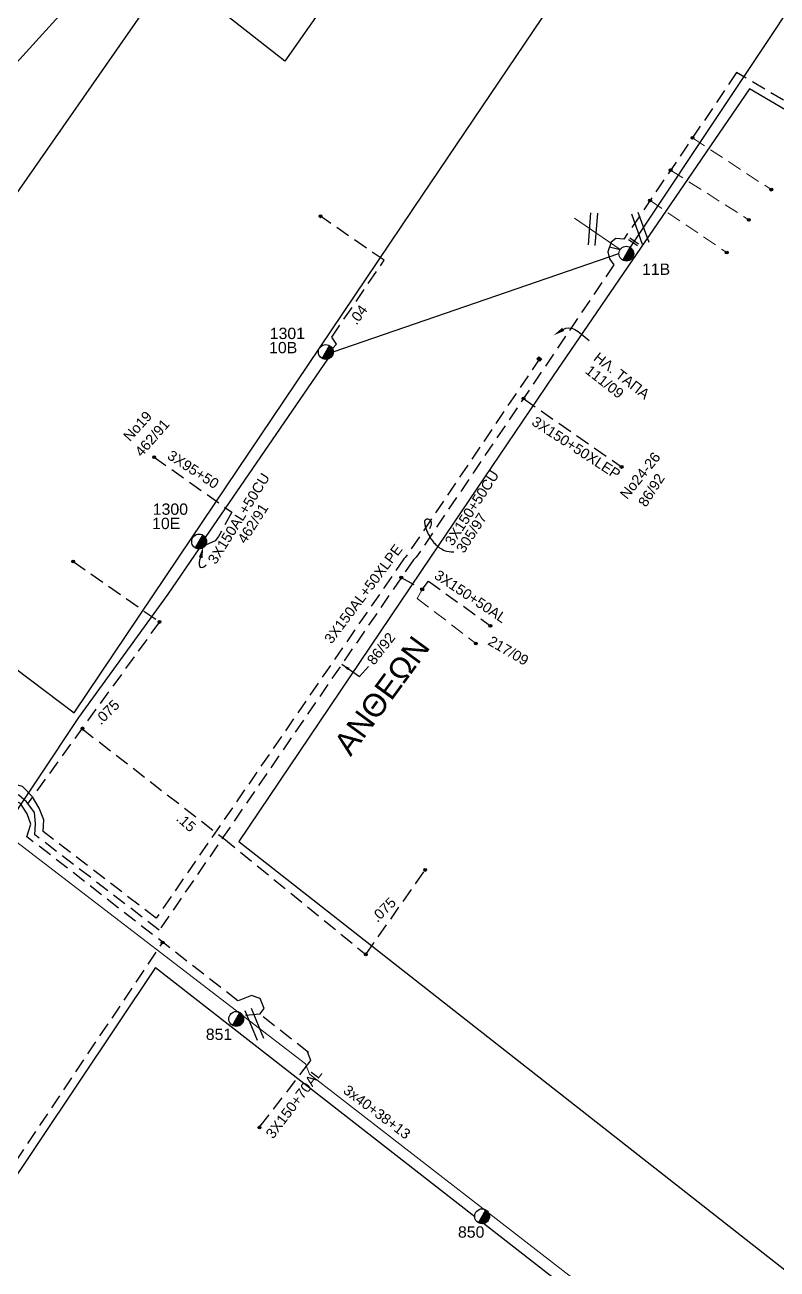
# Model space of a CAD drawing. Header units: millimetres. Extents: x 800 to 1929, y 264 to 786.
# Drawn here: x 1110.3 to 1176.6, y 591.2 to 700.9 of the extents above; entities that cross this region are included whole.
import ezdxf

# ---------------------------------------------------------------- set-up
doc = ezdxf.new("R2010")
doc.units = ezdxf.units.MM
doc.linetypes.add('DASHED', pattern=[19.05, 12.7, -6.35])
for name, color, linetype in [('Pillar OTE', 7, 'Continuous'), ('Γυμνά εναέρια ΧΤ (1Φ)   2x16AL', 7, 'Continuous'), ('Επιγραφές - Σχήματα', 7, 'Continuous'), ('Καλώδια ΧΤ   3x150+50AL', 7, 'DASHED'), ('Καλώδια ΧΤ   3x150+50AL XLPE', 7, 'DASHED'), ('Καλώδια ΧΤ   3x150+50CU', 7, 'DASHED'), ('Καλώδια ΧΤ   3x150+70AL', 7, 'DASHED'), ('Καλώδια ΧΤ   3x150AL+50CU', 7, 'DASHED'), ('Καλώδια ΧΤ   3x150AL+50XLPE', 7, 'DASHED'), ('Καλώδια ΧΤ   3x48+38+16.5', 7, 'DASHED'), ('Καλώδια ΧΤ   3x95+50CU', 7, 'DASHED'), ('Μηχανική τομή', 7, 'Continuous'), ('Στύλος ΦΜ', 7, 'Continuous'), ('Στύλος ΦΜ @ 1', 7, 'Continuous'), ('Συνδέσεις', 7, 'Continuous'), ('Τομή', 7, 'Continuous'), ('Υπόβαθρο ΔΕΗ', 7, 'Continuous'), ('Υπόγεια Καλώδια Δικτύου ΧΤ   .04', 7, 'DASHED'), ('Υπόγεια καλώδια Δικτύου ΧΤ και Παρ. ΧΤ - 3X150+70 AL', 7, 'DASHED'), ('Υπόγεια καλώδια Παροχών ΧΤ   .075', 7, 'DASHED'), ('Υπόγεια καλώδια Παροχών ΧΤ   .15', 7, 'DASHED')]:
    doc.layers.add(name, color=color, linetype=linetype)
doc.layers.add('Άγνωστα', color=7, linetype='Continuous', lineweight=5)
doc.styles.add('arial', font='arial.ttf')
doc.styles.get("Standard").update_dxf_attribs({"font": 'arial.ttf'})
doc.linetypes.add('SYN_LINE', pattern='A,0.5,-0.0001,["/\\/\\/\\/",Standard,S=0.1,R=0,X=0,Y=-0.05],-0.25', length=0.7501)
doc.dimstyles.new('ISO-25', dxfattribs={"dimtxt": 2.5, "dimasz": 1, "dimexe": 1.25, "dimexo": 0.625, "dimtad": 1, "dimtxsty": 'Standard', "dimcen": 2.5, "dimadec": 0, "dimazin": 0, "dimtfac": 1, "dimtmove": 0, "dimatfit": 3, "dimfxl": 1.25, "dimarcsym": 0})

# ---------------------------------------------------------------- blocks, each defined once
blk = doc.blocks.new('*U37')
at = {"layer": 'Συνδέσεις', "linetype": 'SYN_LINE', "ltscale": 40}
blk.add_hatch(color=256, dxfattribs=at).paths.add_polyline_path([(0.5, -0.01, 1), (-0.5, -0.01, 1)])
at = {"layer": 'Συνδέσεις'}
blk.add_circle((0, -0.01), 0.5, dxfattribs=at)
blk = doc.blocks.new('ΥΠΑΡΧΩΝ ΤΣΙΜΕΝΤΕΝΙΟΣ ΣΤΥΛΟΣ')
at = {"layer": 'Στύλος ΦΜ'}
blk.add_hatch(color=256, dxfattribs=at).paths.add_polyline_path([(-1.29, -2.28, 0.574793), (2.62, 0, 0.268822), (1.3, 2.27)])
blk.add_line((-1.29, -2.28), (1.3, 2.27), dxfattribs=at)
blk.add_circle((0, 0), 2.62, dxfattribs=at)
at = {"layer": 'Στύλος ΦΜ', "flags": 4}
for tag, p in [('ΑΡΙΘΜΟΣ', (-4.68, 8.05)), ('ΤΥΠΟΣ', (-4.91, 3.03))]:
    blk.add_attdef(tag, p, '', height=4, dxfattribs=at)
blk = doc.blocks.new('ΤΟΜΗ')
at = {"layer": 'Τομή', "ltscale": 40}
for p, q in [((-5.68, 0), (5.68, 0)), ((5.68, -2.33), (-5.68, -2.33))]:
    blk.add_line(p, q, dxfattribs=at)
blk = doc.blocks.new('ΜΗΧΑΝΙΚΗ ΤΟΜΗ')
at = {"layer": 'Μηχανική τομή', "ltscale": 40}
for p, q in [((-1.89, 0.78), (1.89, 0.78)), ((1.89, 0), (-1.89, 0))]:
    blk.add_line(p, q, dxfattribs=at)
blk = doc.blocks.new('HL TAPA TETRAGWNH')
at = {"layer": 'Pillar OTE', "ltscale": 40, "true_color": 0x000001}
h = blk.add_hatch(color=178, dxfattribs=at)
h.dxf.hatch_style = 1
h.paths.add_polyline_path([(502.47, 2521.85), (502.47, 2522.11), (502.17, 2522.11), (502.17, 2521.85)])
at = {"layer": 'Pillar OTE', "ltscale": 40}
blk.add_lwpolyline([(502.17, 2522.11), (502.47, 2522.11), (502.47, 2521.85), (502.17, 2521.85)], close=True, dxfattribs=at)
at = {"ltscale": 40}
blk.add_attdef('ΗΛ.ΤΑΠΑ', (501.44, 2522.29), '', height=0.428, dxfattribs=at)

msp = doc.modelspace()

# ---------------------------------------------------------------- linework, layer by layer
at = {"layer": 'Άγνωστα', "color": 2, "linetype": 'DASHED', "ltscale": 0.1}
for points in [[(1169.168, 690.939), (1176.11, 686.364)], [(1167.236, 688.087), (1174.134, 683.7)], [(1165.416, 685.401), (1172.183, 680.817)], [(1145.334, 651.108), (1144.882, 650.316), (1150.06, 646.336)]]:
    msp.add_lwpolyline(points, dxfattribs=at)
at = {"layer": 'Άγνωστα'}
msp.add_lwpolyline([(1162.79, 681.09), (1158.761, 683.844)], dxfattribs=at)
at = {"layer": 'Άγνωστα', "color": 27, "ltscale": 0.1}
msp.add_lwpolyline([(1108.297, 629.791), (1135.032, 609.268), (1135.032, 609.268), (1135.382, 608.337), (1167.401, 583.551)], dxfattribs=at)
at = {"layer": 'Γυμνά εναέρια ΧΤ (1Φ)   2x16AL', "color": 1, "linetype": 'SYN_LINE', "ltscale": 10}
msp.add_lwpolyline([(1123.775, 713.26), (1101.622, 688.867)], dxfattribs=at)
at = {"layer": 'Επιγραφές - Σχήματα', "color": 2, "ltscale": 2}
msp.add_lwpolyline([(1161.841, 681.31), (1162.79, 681.09)], dxfattribs=at)
at = {"layer": 'Επιγραφές - Σχήματα'}
for points in [[(1157.761, 674.026), (1158.003, 674.154), (1158.254, 674.188), (1158.515, 674.14), (1158.789, 674.021), (1159.078, 673.843), (1159.385, 673.616), (1159.711, 673.354), (1160.058, 673.067)], [(1145.989, 656.469), (1146.059, 656.621), (1146.106, 656.751), (1146.132, 656.86), (1146.142, 656.952), (1146.136, 657.029), (1146.119, 657.092), (1146.092, 657.143), (1146.058, 657.186), (1146.02, 657.22), (1145.98, 657.249), (1145.937, 657.27), (1145.893, 657.286), (1145.849, 657.296), (1145.806, 657.302), (1145.765, 657.302), (1145.727, 657.298), (1145.693, 657.29), (1145.662, 657.278), (1145.635, 657.263), (1145.612, 657.244), (1145.591, 657.224), (1145.574, 657.2), (1145.56, 657.175), (1145.549, 657.148), (1145.54, 657.12), (1145.535, 657.089), (1145.532, 657.056), (1145.532, 657.019), (1145.535, 656.977), (1145.541, 656.93), (1145.55, 656.877), (1145.562, 656.818), (1145.578, 656.751), (1145.597, 656.677), (1145.62, 656.598), (1145.645, 656.514), (1145.675, 656.425), (1145.708, 656.333), (1145.745, 656.238), (1145.785, 656.142), (1145.829, 656.045), (1145.876, 655.948), (1145.927, 655.851), (1145.981, 655.755), (1146.038, 655.66), (1146.097, 655.568), (1146.159, 655.478), (1146.222, 655.391), (1146.288, 655.307), (1146.357, 655.227), (1146.429, 655.15), (1146.505, 655.074), (1146.585, 655.001), (1146.671, 654.928), (1146.762, 654.856), (1146.86, 654.784), (1146.965, 654.711), (1147.081, 654.641), (1147.208, 654.576), (1147.35, 654.518), (1147.51, 654.47), (1147.689, 654.435), (1147.891, 654.415), (1148.118, 654.412)], [(1125.772, 653.923), (1125.69, 653.697), (1125.645, 653.484), (1125.639, 653.298), (1125.674, 653.154), (1125.752, 653.065), (1125.876, 653.045), (1126.047, 653.11), (1126.269, 653.273)]]:
    msp.add_lwpolyline(points, dxfattribs=at)
for points in [[(1157.849, 673.899), (1156.909, 673.518), (1157.674, 674.183)], [(1125.62, 653.95), (1126.012, 654.885), (1125.944, 653.873)]]:
    msp.add_solid(points, dxfattribs=at)
at = {"layer": 'Καλώδια ΧΤ   3x150+50AL', "color": 2, "ltscale": 0.1}
msp.add_lwpolyline([(1143.48, 652.148), (1145.334, 651.108), (1145.868, 651.846), (1151.335, 647.894)], dxfattribs=at)
at = {"layer": 'Καλώδια ΧΤ   3x150+50AL XLPE', "color": 2, "ltscale": 0.1}
msp.add_lwpolyline([(1154.255, 667.944), (1162.913, 661.905)], dxfattribs=at)
at = {"layer": 'Καλώδια ΧΤ   3x150+70AL', "color": 2, "ltscale": 0.1}
msp.add_lwpolyline([(1188.656, 687.464), (1173.06, 696.684), (1163.115, 682.006), (1162.389, 682.048), (1161.984, 681.746), (1161.697, 680.874), (1161.836, 680.27), (1162.229, 679.741), (1144.792, 653.943), (1144.55, 653.707), (1122.131, 621.047), (1111.169, 629.452), (1111.218, 630.469), (1111.132, 631.437), (1110.458, 632.332), (1110.43, 632.369), (1109.745, 632.966), (1108.501, 633.539), (1107.422, 633.624), (1094.273, 644.175), (1094.273, 644.175), (1093.798, 645.455), (1091.589, 647.292), (1090.218, 645.643)], dxfattribs=at)
at = {"layer": 'Καλώδια ΧΤ   3x150+70AL', "color": 151, "ltscale": 0.1}
for points in [[(1135.293, 610.271), (1130.991, 613.642), (1131.393, 614.155), (1131.024, 615.028), (1130.277, 615.279), (1129.066, 614.819), (1110.45, 629.297), (1110.801, 630.41), (1110.471, 631.311), (1109.889, 632.212), (1109.031, 632.63), (1108.097, 632.916), (1107.404, 632.85), (1093.627, 643.727), (1088.209, 636.853)], [(1130.991, 613.642), (1129.504, 613.511)]]:
    msp.add_lwpolyline(points, dxfattribs=at)
at = {"layer": 'Καλώδια ΧΤ   3x150AL+50CU', "color": 1, "linetype": 'Continuous', "ltscale": 0.1}
for points in [[(1137.477, 672.048), (1162.676, 680.721)], [(1136.979, 671.413), (1126.191, 655.694)], [(1085.391, 595.384), (1096.226, 610.77), (1107.949, 629.181), (1115.039, 639.814), (1122.907, 650.697), (1125.646, 654.677)]]:
    msp.add_lwpolyline(points, dxfattribs=at)
at = {"layer": 'Καλώδια ΧΤ   3x150AL+50XLPE', "color": 62, "ltscale": 0.1}
msp.add_lwpolyline([(1155.728, 671.534), (1143.855, 653.943), (1143.712, 653.808), (1121.856, 622.1), (1111.879, 629.762), (1111.945, 630.79), (1111.524, 631.811), (1110.945, 632.815), (1110.08, 633.726), (1108.317, 634.199), (1107.806, 634.199), (1094.874, 644.583), (1095.022, 645.275), (1094.743, 645.5)], dxfattribs=at)
at = {"layer": 'Καλώδια ΧΤ   3x48+38+16.5', "color": 85, "linetype": 'Continuous'}
msp.add_lwpolyline([(1181.202, 707.635), (1163.656, 681.289)], dxfattribs=at)
at = {"layer": 'Καλώδια ΧΤ   3x95+50CU', "color": 1, "linetype": 'DASHED', "ltscale": 0.1}
msp.add_lwpolyline([(1121.68, 662.774), (1128.537, 657.908), (1127.355, 655.766), (1127.067, 655.404), (1126.214, 655.007)], dxfattribs=at)
at = {"layer": 'Υπόβαθρο ΔΕΗ', "ltscale": 0.1}
msp.add_lwpolyline([(1096.41, 653.943), (1114.62, 640.228), (1123.847, 653.943), (1144.547, 684.709), (1170.264, 722.778), (1187.698, 748.705), (1175.859, 750.999), (1145.849, 756.801), (1126.348, 760.482), (1116.234, 751.26), (1099.392, 733.343), (1122.333, 715.928), (1137.705, 704.126), (1133.202, 697.699), (1123.162, 705.591), (1106.578, 681.819), (1095.394, 689.937), (1075.317, 704.426), (1060.5, 681.849), (1074.757, 670.827)], close=True, dxfattribs=at)
for points in [[(1200.754, 600.918), (1254.737, 647.959), (1244.863, 653.943), (1223.902, 666.204), (1200.272, 679.932), (1174.196, 695.261), (1156.884, 669.956), (1146.054, 653.943), (1129.16, 628.858), (1183.71, 586.067), (1200.082, 600.332)], [(1121.812, 617.769), (1121.812, 617.769), (1149.957, 595.79)]]:
    msp.add_lwpolyline(points, dxfattribs=at)
at = {"layer": 'Υπόβαθρο ΔΕΗ'}
msp.add_lwpolyline([(1121.812, 617.769), (1060.015, 525.424), (1047.684, 507.787), (1040.749, 497.785), (1054.13, 489.459), (1063.847, 483.282), (1077.737, 494.883), (1091.219, 506.426), (1102.852, 516.606), (1113.392, 525.424), (1167.05, 571.603), (1166.906, 582.555), (1150.743, 595.177)], dxfattribs=at)
at = {"layer": 'Υπόγεια Καλώδια Δικτύου ΧΤ   .04', "color": 1, "ltscale": 0.1}
msp.add_lwpolyline([(1137.406, 672.344), (1137.755, 672.733), (1137.351, 673.36), (1141.967, 680.134), (1136.347, 684.017)], dxfattribs=at)
at = {"layer": 'Υπόγεια καλώδια Δικτύου ΧΤ και Παρ. ΧΤ - 3X150+70 AL', "color": 151, "ltscale": 0.1}
for points in [[(1049.829, 511.837), (1055.523, 520.379), (1060.767, 527.94), (1063.342, 531.778), (1071.263, 543.698), (1122.439, 619.973)], [(1131.043, 603.757), (1134.922, 608.788), (1135.506, 609.564), (1135.195, 610.326), (1135.007, 610.496)]]:
    msp.add_lwpolyline(points, dxfattribs=at)
at = {"layer": 'Υπόγεια καλώδια Παροχών ΧΤ   .075', "color": 2, "ltscale": 0.1}
for points in [[(1114.54, 653.575), (1122.144, 648.237), (1110.498, 632.2)], [(1140.352, 618.916), (1145.583, 626.361)]]:
    msp.add_lwpolyline(points, dxfattribs=at)
at = {"layer": 'Υπόγεια καλώδια Παροχών ΧΤ   .15', "color": 2, "ltscale": 0.1}
msp.add_lwpolyline([(1115.309, 638.825), (1127.819, 629.136), (1140.352, 618.916)], dxfattribs=at)

# ---------------------------------------------------------------- block references
at = {"layer": 'Pillar OTE', "rotation": 319.054513525733}
msp.add_blockref('HL TAPA TETRAGWNH', (-876.534, -904.313), dxfattribs=at)
at = {"layer": 'Μηχανική τομή', "xscale": 0.2500000000001292, "yscale": 0.2500000000001292, "zscale": 0.2500000000001292, "rotation": 325.93438447487}
msp.add_blockref('ΜΗΧΑΝΙΚΗ ΤΟΜΗ', (1163.913, 681.678), dxfattribs=at)
at = {"layer": 'Στύλος ΦΜ @ 1', "ltscale": 40}
ref = msp.add_blockref('ΥΠΑΡΧΩΝ ΤΣΙΜΕΝΤΕΝΙΟΣ ΣΤΥΛΟΣ', (1163.331, 680.721), dxfattribs=dict(at, xscale=0.25, yscale=0.25, zscale=0.25))
ref.add_attrib('ΤΥΠΟΣ', '11B', (1164.711, 678.85), dxfattribs={"layer": 'Στύλος ΦΜ', "height": 1, "flags": 4})
ref = msp.add_blockref('ΥΠΑΡΧΩΝ ΤΣΙΜΕΝΤΕΝΙΟΣ ΣΤΥΛΟΣ', (1136.822, 672.048), dxfattribs=dict(at, xscale=0.25, yscale=0.25, zscale=0.25))
ref.add_attrib('ΤΥΠΟΣ', '10B', (1131.817, 671.931), dxfattribs={"layer": 'Στύλος ΦΜ', "height": 1, "flags": 4})
ref.add_attrib('ΑΡΙΘΜΟΣ', '1301', (1131.876, 673.187), dxfattribs={"layer": 'Στύλος ΦΜ', "height": 1, "flags": 4})
ref = msp.add_blockref('ΥΠΑΡΧΩΝ ΤΣΙΜΕΝΤΕΝΙΟΣ ΣΤΥΛΟΣ', (1125.646, 655.331), dxfattribs=dict(at, xscale=0.25, yscale=0.25, zscale=0.25))
ref.add_attrib('ΤΥΠΟΣ', '10E', (1121.498, 656.428), dxfattribs={"layer": 'Στύλος ΦΜ', "height": 1, "flags": 4})
ref.add_attrib('ΑΡΙΘΜΟΣ', '1300', (1121.557, 657.685), dxfattribs={"layer": 'Στύλος ΦΜ', "height": 1, "flags": 4})
ref = msp.add_blockref('ΥΠΑΡΧΩΝ ΤΣΙΜΕΝΤΕΝΙΟΣ ΣΤΥΛΟΣ', (1128.917, 613.223), dxfattribs=dict(at, xscale=0.25, yscale=0.25, zscale=0.25))
ref.add_attrib('ΤΥΠΟΣ', '851', (1126.234, 611.369), dxfattribs={"layer": 'Στύλος ΦΜ', "height": 1, "flags": 4})
ref = msp.add_blockref('ΥΠΑΡΧΩΝ ΤΣΙΜΕΝΤΕΝΙΟΣ ΣΤΥΛΟΣ', (1150.611, 595.818), dxfattribs=dict(at, xscale=0.25, yscale=0.25, zscale=0.25))
ref.add_attrib('ΤΥΠΟΣ', '850', (1148.476, 593.927), dxfattribs={"layer": 'Στύλος ΦΜ', "height": 1, "flags": 4})
at = {"layer": 'Συνδέσεις', "xscale": 0.25, "yscale": 0.25, "zscale": 0.25}
for p in [(1169.168, 690.942), (1167.237, 688.09), (1176.111, 686.367), (1165.417, 685.404), (1136.353, 684.016), (1174.134, 683.703), (1172.182, 680.821), (1154.256, 667.946), (1121.68, 662.777), (1162.914, 661.908), (1114.54, 653.575), (1143.48, 652.148), (1145.334, 651.108), (1122.144, 648.237), (1151.335, 647.894), (1150.06, 646.336), (1115.352, 638.827), (1145.583, 626.361), (1122.43, 619.961), (1140.352, 618.916), (1130.968, 603.661)]:
    msp.add_blockref('*U37', p, dxfattribs=at)
at = {"layer": 'Τομή'}
for p, xscale, yscale, zscale, rotation in [((1160.089, 682.904), 0.2500000000000483, 0.2500000000000483, 0.2500000000000483, 85.72499552905069), ((1164.284, 682.858), 0.2499999999999955, 0.2499999999999955, 0.2499999999999955, 109.936589644904), ((1130.24, 612.625), 0.2500000000000521, 0.2500000000000521, 0.2500000000000521, 112.5250065243428)]:
    msp.add_blockref('ΤΟΜΗ', p, dxfattribs=dict(at, xscale=xscale, yscale=yscale, zscale=zscale, rotation=rotation))

# ---------------------------------------------------------------- texts
at = {"layer": 'Άγνωστα', "insert": (1138.813, 607.477), "char_height": 0.9, "width": 7.62842, "attachment_point": 1, "rotation": 323.07231}
msp.add_mtext('3x40+38+13', dxfattribs=at)
at = {"layer": 'Επιγραφές - Σχήματα', "ltscale": 40, "char_height": 0.9, "width": 47.0228, "attachment_point": 1, "style": 'arial'}
for s, insert, rotation in [('ΗΛ. ΤΑΠΑ', (1160.917, 672.094), 321.99008), ('{\\fArial|b0|i0|c161|p34;111/09}', (1160.179, 670.955), 321.99008), ('{\\fArial|b0|i0|c161|p34;462/91}', (1119.899, 663.327), 48.87483), ('{\\fArial|b0|i0|c161|p34;86/92}', (1164.306, 658.782), 57.32943), ('{\\fArial|b0|i0|c161|p34;462/91}', (1128.967, 655.556), 57.32943), ('{\\fArial|b0|i0|c161|p34;305/97}', (1148.249, 654.715), 57.32943)]:
    msp.add_mtext(s, dxfattribs=dict(at, insert=insert, rotation=rotation))
at = {"layer": 'Επιγραφές - Σχήματα', "char_height": 0.9, "width": 84.18588, "attachment_point": 1, "style": 'arial'}
for s, insert, rotation in [('No19', (1118.877, 664.694), 47.88515), ('No24-26', (1162.688, 659.547), 51.33765)]:
    msp.add_mtext(s, dxfattribs=dict(at, insert=insert, rotation=rotation))
at = {"layer": 'Επιγραφές - Σχήματα', "attachment_point": 1}
for s, insert, char_height, width, rotation in [('ΑΝΘΕΩΝ', (1137.393, 637.489), 2, 15.00172, 53.78995), ('86/92', (1140.374, 644.917), 0.9, 3.54108, 52.25335), ('217/09', (1151.491, 647.056), 0.9, 3.54108, 329.85282)]:
    msp.add_mtext(s, dxfattribs=dict(at, insert=insert, char_height=char_height, width=width, rotation=rotation))
at = {"layer": 'Καλώδια ΧΤ   3x150+50AL', "color": 7, "insert": (1146.802, 652.888), "char_height": 0.9, "width": 84.18588, "attachment_point": 1, "rotation": 326.32704}
msp.add_mtext('3X150+50AL', dxfattribs=at)
at = {"layer": 'Καλώδια ΧΤ   3x150+50AL XLPE', "color": 7, "insert": (1155.388, 666.427), "char_height": 0.9, "width": 84.18588, "attachment_point": 1, "rotation": 326.94804}
msp.add_mtext('3X150+50XLEP', dxfattribs=at)
at = {"layer": 'Καλώδια ΧΤ   3x150+50CU', "color": 7, "insert": (1147.256, 655.361), "char_height": 0.9, "width": 84.18588, "attachment_point": 1, "rotation": 56.85525}
msp.add_mtext('3X150+50CU', dxfattribs=at)
at = {"layer": 'Καλώδια ΧΤ   3x150+70AL', "color": 7, "insert": (1131.45, 603.122), "char_height": 0.9, "width": 84.18588, "attachment_point": 1, "rotation": 53.12352}
msp.add_mtext('3X150+70AL', dxfattribs=at)
at = {"layer": 'Καλώδια ΧΤ   3x150AL+50CU', "color": 7, "insert": (1126.348, 653.725), "char_height": 0.9, "width": 84.18588, "attachment_point": 1, "rotation": 58.1481}
msp.add_mtext('3X150AL+50CU', dxfattribs=at)
at = {"layer": 'Καλώδια ΧΤ   3x150AL+50XLPE', "color": 7, "insert": (1140.134, 650.709), "char_height": 0.9, "width": 13.92422, "attachment_point": 5, "rotation": 53.10927}
msp.add_mtext('3X150AL+50XLPE', dxfattribs=at)
at = {"layer": 'Καλώδια ΧΤ   3x95+50CU', "color": 7, "insert": (1123.25, 663.448), "char_height": 0.9, "width": 84.18588, "attachment_point": 1, "rotation": 326.94804}
msp.add_mtext('3X95+50', dxfattribs=at)
at = {"layer": 'Υπόγεια Καλώδια Δικτύου ΧΤ   .04', "color": 7, "insert": (1138.798, 674.891), "char_height": 0.9, "width": 84.18588, "attachment_point": 1, "rotation": 53.8927}
msp.add_mtext('.04', dxfattribs=at)
at = {"layer": 'Υπόγεια καλώδια Παροχών ΧΤ   .075', "color": 7, "char_height": 0.9, "width": 84.18588, "attachment_point": 1, "rotation": 44.98124}
for insert in [(1116.346, 639.738), (1140.731, 622.311)]:
    msp.add_mtext('.075', dxfattribs=dict(at, insert=insert))
at = {"layer": 'Υπόγεια καλώδια Παροχών ΧΤ   .15', "color": 7, "insert": (1124.155, 631.47), "char_height": 0.9, "width": 84.18588, "attachment_point": 1, "rotation": 318.38475}
msp.add_mtext('.15', dxfattribs=at)

# ---------------------------------------------------------------- leaders
at = {"layer": 'Επιγραφές - Σχήματα'}
msp.add_leader([(1138.232, 644.503), (1139.792, 643.412), (1140.578, 644.314)], dimstyle='ISO-25', override={"dimasz": 0.75, "dimgap": 0.625, "dimtad": 0}, dxfattribs=at)

doc.saveas('drawing.dxf')
